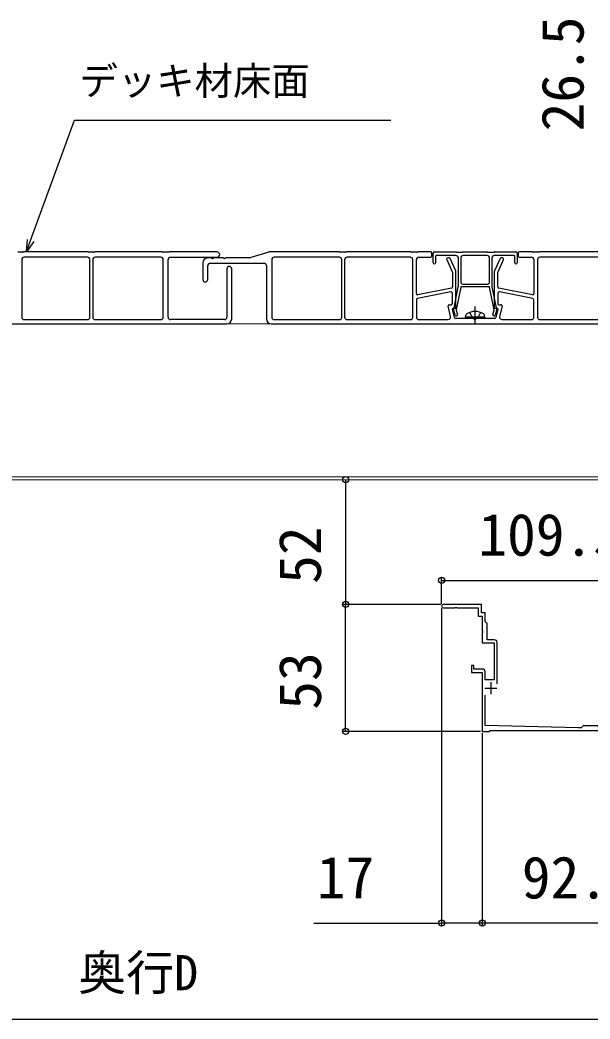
# Model space of a CAD drawing. Units: millimetres, scale not verified. Extents: x -1050 to 1050, y -1566 to 1557.
# Drawn here: x -230.2 to 7.4, y -241.2 to 175.6 of the extents above; entities that cross this region are included whole.
import ezdxf
from ezdxf.enums import TextEntityAlignment as Align

# ---------------------------------------------------------------- set-up
doc = ezdxf.new("R2010")
doc.units = ezdxf.units.MM
doc.header["$LTSCALE"] = 8
for name, color, linetype in [('0-3_YKK_11', 7, 'Continuous'), ('0-5_YKK_13', 4, 'Continuous'), ('0-6_YKK_D', 6, 'Continuous')]:
    doc.layers.add(name, color=color, linetype=linetype)
doc.layers.add('0-4_YKK_12', color=2, linetype='Continuous', lineweight=18)
doc.styles.add('ＭＳ ゴシック', font='')
doc.styles.get('ＭＳ ゴシック').set_extended_font_data('MS Gothic')

msp = doc.modelspace()

# ---------------------------------------------------------------- linework, layer by layer
at = {"layer": '0-3_YKK_11'}
for p, q in [((-31.3, -101.396), (-31.3, -84.199)), ((-36.5, -103.199), (-31.5, -103.199)), ((-34, -100.699), (-34, -105.699))]:
    msp.add_line(p, q, dxfattribs=at)
for points in [[(-32.5, -82.999), (-35.5, -82.999), (-35.5, -76.199), (-36.3, -75.399), (-36.3, -71.699), (-37.8, -71.699), (-37.8, -68.199), (-53.75, -68.199)], [(-53.75, -69.699), (-48.958, -69.699), (-48.775, -69.579), (-48.225, -69.579), (-48.042, -69.699), (-39.3, -69.699), (-39.3, -73.199), (-37.5, -73.199), (-37.5, -79.24), (-37.38, -79.424), (-37.38, -79.973), (-37.5, -80.157), (-37.5, -84.199), (-32.5, -84.199), (-32.5, -99.699), (-36.3, -99.699), (-36.3, -96.399)], [(-37.5, -95.199), (-41, -95.199), (-41, -93.699), (-42, -93.699), (-42, -96.699), (-37.5, -96.699), (-37.5, -121.199), (-34.5, -121.199), (-34.2, -120.899), (7.042, -120.899), (7.225, -120.779), (7.775, -120.779), (7.958, -120.899), (49.2, -120.899), (49.5, -121.199), (52.5, -121.199), (52.5, -84.199), (53.8, -84.199)], [(51.3, -106.597), (51.3, -118.699), (12.496, -119.699), (11.3, -119.699), (10.5, -118.899), (4.5, -118.899), (3.7, -119.699), (2.504, -119.699), (-36.3, -118.699), (-36.3, -106.071)]]:
    msp.add_lwpolyline(points, dxfattribs=at)
for centre, radius, start, end in [((-53.75, -68.949), 0.75, 90.00001, 179.99999), ((-53.75, -68.949), 0.75, 180.00001, 269.99999), ((-32.5, -84.199), 1.2, 0.00001, 89.99999), ((-37.5, -96.399), 1.2, 0.00001, 89.99999)]:
    msp.add_arc(centre, radius, start, end, dxfattribs=at)
at = {"layer": '0-4_YKK_12'}
for p, q in [((99, -15), (-388, -15)), ((99, -16.2), (-388, -16.2))]:
    msp.add_line(p, q, dxfattribs=at)
msp.add_lwpolyline([(99, -16.2), (99, 48.8), (-388, 48.8)], dxfattribs=at)
at = {"layer": '0-5_YKK_13'}
for p, q in [((-229.323, 78.65), (-231.177, 78.65)), ((-229.5, 75.6), (-229.5, 51.6)), ((-228.82, 78.779), (-229.18, 78.671)), ((-202.073, 78.8), (-228.677, 78.8)), ((-202.1, 76.6), (-228.5, 76.6)), ((-201.57, 78.671), (-201.93, 78.779)), ((-199.573, 78.65), (-201.427, 78.65)), ((-201.1, 51.6), (-201.1, 75.6)), ((-199.9, 75.6), (-199.9, 51.6)), ((-199.07, 78.779), (-199.43, 78.671)), ((-171.073, 78.8), (-198.927, 78.8)), ((-171.5, 76.6), (-198.9, 76.6)), ((-170.57, 78.671), (-170.93, 78.779)), ((-170.5, 51.6), (-170.5, 75.6)), ((-168.573, 78.65), (-170.427, 78.65)), ((-168.5, 51.6), (-168.5, 75.6)), ((-168.07, 78.779), (-168.43, 78.671)), ((-148.1, 78.8), (-167.927, 78.8)), ((-167.5, 76.6), (-148.1, 76.6)), ((-150.52, 76.301), (-152, 76.301)), ((-145.52, 76.301), (-149.48, 76.301)), ((-134.576, 76.301), (-144.48, 76.301)), ((-126.573, 78.779), (-134.427, 76.324)), ((-97.073, 78.801), (-126.424, 78.801)), ((-125.3, 75.601), (-125.3, 51.601)), ((-97.1, 76.601), (-124.3, 76.601)), ((-96.57, 78.673), (-96.93, 78.78)), ((-94.573, 78.651), (-96.427, 78.651)), ((-96.1, 51.601), (-96.1, 75.601)), ((-94.9, 75.601), (-94.9, 51.601)), ((-94.07, 78.78), (-94.43, 78.673)), ((-67.323, 78.801), (-93.927, 78.801)), ((-67.5, 76.601), (-93.9, 76.601)), ((-66.82, 78.673), (-67.18, 78.78)), ((-64.823, 78.651), (-66.677, 78.651)), ((-66.5, 51.601), (-66.5, 75.601)), ((-65, 61.411), (-65, 75.601)), ((-64.32, 78.78), (-64.68, 78.673)), ((-59, 78.801), (-64.177, 78.801)), ((-64, 76.601), (-59, 76.601)), ((-58.5, 77.101), (-58.5, 78.301)), ((-58, 74.301), (-58, 78.301)), ((-57.5, 78.801), (-48.573, 78.801)), ((-57, 77.001), (-57, 74.301)), ((-48.5, 77.301), (-56.7, 77.301)), ((-52.326, 75.595), (-50.045, 70.575)), ((-51.322, 76.301), (-51.871, 76.301)), ((-48.545, 70.9), (-50.867, 76.008)), ((-48.43, 78.78), (-48.07, 78.673)), ((-47.927, 78.651), (-46.073, 78.651)), ((-47.5, 64.331), (-47.5, 76.301)), ((-46.5, 76.301), (-46.5, 66.301)), ((-45.93, 78.673), (-45.57, 78.78)), ((-45.427, 78.801), (-35.573, 78.801)), ((-35.43, 78.78), (-35.07, 78.673)), ((-34.927, 78.651), (-33.073, 78.651)), ((-34.5, 66.301), (-34.5, 76.301)), ((-33.5, 76.301), (-33.5, 64.331)), ((-32.93, 78.673), (-32.57, 78.78)), ((-24.3, 77.301), (-32.5, 77.301)), ((-30.133, 76.008), (-32.455, 70.889)), ((-32.427, 78.801), (-23.5, 78.801)), ((-30.955, 70.565), (-28.673, 75.595)), ((-29.129, 76.301), (-29.678, 76.301)), ((-24, 74.301), (-24, 77.001)), ((-23, 78.301), (-23, 74.301)), ((-22.5, 78.301), (-22.5, 77.101)), ((-16.823, 78.801), (-22, 78.801)), ((-22, 76.601), (-17, 76.601)), ((-16.32, 78.673), (-16.68, 78.78)), ((-14.323, 78.651), (-16.177, 78.651)), ((-16, 75.601), (-16, 61.411)), ((-14.5, 75.601), (-14.5, 51.601)), ((-13.82, 78.78), (-14.18, 78.673)), ((12.927, 78.801), (-13.677, 78.801)), ((12.9, 76.601), (-13.5, 76.601)), ((-154, 74.301), (-154, 67.301)), ((-152, 67.301), (-152, 73.101)), ((-151, 74.101), (-128.5, 74.101)), ((-144, 71.8), (-144, 51.6)), ((-142, 50.8), (-142, 71.8)), ((-127.5, 73.101), (-127.5, 50.801)), ((-50, 70.368), (-50, 64.211)), ((-48.5, 55.601), (-48.5, 70.693)), ((-32.5, 70.683), (-32.5, 55.601)), ((-31, 64.211), (-31, 70.358)), ((-50.402, 63.721), (-64.402, 60.921)), ((-49.263, 55.485), (-47.506, 64.272)), ((-46.528, 64.06), (-48.421, 54.6)), ((-34.766, 64.301), (-46.234, 64.301)), ((-45.5, 65.301), (-35.5, 65.301)), ((-32.579, 54.6), (-34.472, 64.06)), ((-33.494, 64.272), (-31.737, 55.485)), ((-16.598, 60.921), (-30.598, 63.721)), ((-65, 58.862), (-65, 51.601)), ((-50.598, 62.152), (-64.598, 59.352)), ((-50, 57.301), (-50, 61.662)), ((-31, 61.662), (-31, 57.301)), ((-16.402, 59.352), (-30.402, 62.152)), ((-16, 51.601), (-16, 58.862)), ((-50.716, 51.833), (-51.752, 56.186)), ((-51.266, 56.801), (-50.5, 56.801)), ((-49.091, 51.486), (-49.912, 54.932)), ((-49.62, 55.301), (-48.8, 55.301)), ((-48.88, 52.463), (-49.586, 54.912)), ((-48.415, 54.458), (-47.92, 52.74)), ((-40.5, 48.656), (-40.5, 56.001)), ((-33.08, 52.74), (-32.585, 54.458)), ((-32.2, 55.301), (-31.38, 55.301)), ((-31.414, 54.912), (-32.12, 52.463)), ((-31.088, 54.932), (-31.909, 51.486)), ((-30.5, 56.801), (-29.734, 56.801)), ((-29.248, 56.186), (-30.284, 51.833)), ((-228.5, 50.6), (-202.1, 50.6)), ((-198.9, 50.6), (-171.5, 50.6)), ((-145, 50.6), (-167.5, 50.6)), ((-124.3, 50.601), (-97.1, 50.601)), ((-93.9, 50.601), (-67.5, 50.601)), ((-64, 50.601), (-51.689, 50.601)), ((-41.02, 51.101), (-48.605, 51.101)), ((-44.5, 51.601), (-44.359, 52.404)), ((-36.5, 51.601), (-44.5, 51.601)), ((-44.5, 51.601), (-44.412, 51.101)), ((-36.588, 51.101), (-44.412, 51.101)), ((-32.395, 51.101), (-39.98, 51.101)), ((-36.5, 51.601), (-36.641, 52.404)), ((-36.5, 51.601), (-36.588, 51.101)), ((-29.311, 50.601), (-17, 50.601)), ((-13.5, 50.601), (12.9, 50.601)), ((-340.5, 48.8), (-144, 48.8)), ((-125.5, 48.801), (71, 48.801))]:
    msp.add_line(p, q, dxfattribs=at)
for points in [[(-35.5, 77.301), (-40.5, 77.301), (-45.5, 77.301)], [(-42.8, 53.581), (-41.645, 51.264), (-40.5, 50.656)], [(-38.2, 53.581), (-39.355, 51.264), (-40.5, 50.656)]]:
    msp.add_lwpolyline(points, dxfattribs=at)
for centre, radius, start, end in [((-228.5, 75.6), 1, 90, 180), ((-229.323, 79.15), 0.5, 270, 286.69924), ((-228.677, 78.3), 0.5, 90, 106.69924), ((-202.1, 75.6), 1, 0, 90), ((-202.073, 78.3), 0.5, 73.30076, 90), ((-201.427, 79.15), 0.5, 253.30076, 270), ((-198.9, 75.6), 1, 90, 180), ((-199.573, 79.15), 0.5, 270, 286.69924), ((-198.927, 78.3), 0.5, 90, 106.69924), ((-171.5, 75.6), 1, 0, 90), ((-171.073, 78.3), 0.5, 73.30076, 90), ((-170.427, 79.15), 0.5, 253.30076, 270), ((-168.573, 79.15), 0.5, 270, 286.69924), ((-167.5, 75.6), 1, 90, 180), ((-167.927, 78.3), 0.5, 90, 106.69924), ((-152, 74.301), 2, 90, 180), ((-150.52, 76.001), 0.3, 30, 90), ((-150, 76.301), 0.3, 210, 330), ((-149.48, 76.001), 0.3, 90, 150), ((-148.1, 77.7), 1.1, 270, 90), ((-145.52, 76.001), 0.3, 30, 90), ((-145, 76.301), 0.3, 210, 330), ((-144.48, 76.001), 0.3, 90, 150), ((-134.576, 76.801), 0.5, 270, 287.35402), ((-126.424, 78.301), 0.5, 90, 107.35402), ((-124.3, 75.601), 1, 90, 180), ((-97.1, 75.601), 1, 0, 90), ((-97.073, 78.301), 0.5, 73.30076, 90), ((-96.427, 79.151), 0.5, 253.30076, 270), ((-93.9, 75.601), 1, 90, 180), ((-94.573, 79.151), 0.5, 270, 286.69924), ((-93.927, 78.301), 0.5, 90, 106.69924), ((-67.5, 75.601), 1, 360, 90), ((-67.323, 78.301), 0.5, 73.30076, 90), ((-66.677, 79.151), 0.5, 253.30076, 270), ((-64, 75.601), 1, 90, 180), ((-64.823, 79.151), 0.5, 270, 286.69924), ((-64.177, 78.301), 0.5, 90, 106.69924), ((-59, 78.301), 0.5, 0, 90), ((-59, 77.101), 0.5, 270, 0), ((-57.5, 78.301), 0.5, 90, 180), ((-56.7, 77.001), 0.3, 90, 180), ((-51.871, 75.801), 0.5, 90, 204.44395), ((-51.322, 75.801), 0.5, 24.44395, 90), ((-48.573, 78.301), 0.5, 73.30076, 90), ((-48.5, 76.301), 1, 0, 90), ((-47.927, 79.151), 0.5, 253.30076, 270), ((-45.5, 76.301), 1, 90, 180), ((-46.073, 79.151), 0.5, 270, 286.69924), ((-45.427, 78.301), 0.5, 90, 106.69924), ((-35.573, 78.301), 0.5, 73.30076, 90), ((-35.5, 76.301), 1, 0, 90), ((-34.927, 79.151), 0.5, 253.30076, 270), ((-32.5, 76.301), 1, 90, 180), ((-33.073, 79.151), 0.5, 270, 286.69924), ((-32.427, 78.301), 0.5, 90, 106.69924), ((-29.678, 75.801), 0.5, 90, 155.5983), ((-29.129, 75.801), 0.5, 335.5983, 90), ((-24.3, 77.001), 0.3, 360, 90), ((-23.5, 78.301), 0.5, 0, 90), ((-22, 78.301), 0.5, 90, 180), ((-22, 77.101), 0.5, 180, 270), ((-17, 75.601), 1, 0, 90), ((-16.823, 78.301), 0.5, 73.30076, 90), ((-16.177, 79.151), 0.5, 253.30076, 270), ((-13.5, 75.601), 1, 90, 180), ((-14.323, 79.151), 0.5, 270, 286.69924), ((-13.677, 78.301), 0.5, 90, 106.69924), ((-151, 73.101), 1, 90, 180), ((-143, 71.8), 1, 0, 180), ((-128.5, 73.101), 1, 0, 90), ((-57.5, 74.301), 0.5, 180, 270), ((-57.5, 74.301), 0.5, 270, 0), ((-49, 70.693), 0.5, 0, 24.44395), ((-32, 70.683), 0.5, 155.5983, 180), ((-23.5, 74.301), 0.5, 180, 270), ((-23.5, 74.301), 0.5, 270, 0), ((-153, 67.301), 1, 180, 0), ((-50.5, 70.368), 0.5, 360, 24.44395), ((-30.5, 70.358), 0.5, 155.5983, 180), ((-50.5, 64.211), 0.5, 281.30993, 0), ((-47.8, 64.331), 0.3, 348.69007, 0), ((-46.234, 64.001), 0.3, 90, 168.69007), ((-45.5, 66.301), 1, 180, 270), ((-35.5, 66.301), 1, 270, 360), ((-34.766, 64.001), 0.3, 11.30993, 90), ((-33.2, 64.331), 0.3, 180, 191.30993), ((-30.5, 64.211), 0.5, 180, 258.69007), ((-64.5, 61.411), 0.5, 180, 281.30993), ((-64.5, 58.862), 0.5, 101.30993, 180), ((-50.5, 61.662), 0.5, 0, 101.30993), ((-30.5, 61.662), 0.5, 78.69007, 180), ((-16.5, 61.411), 0.5, 258.69007, 0), ((-16.5, 58.862), 0.5, 360, 78.69007), ((-51.266, 56.301), 0.5, 90, 193.3925), ((-50.5, 57.301), 0.5, 270, 0), ((-49.62, 55.001), 0.3, 90, 193.3925), ((-49.3, 55.002), 0.3, 114.827, 197.33887), ((-49.558, 55.543), 0.3, 296.01796, 348.69007), ((-48.8, 55.601), 0.3, 270, 0), ((-48.126, 54.541), 0.3, 168.69007, 196.079), ((-32.874, 54.541), 0.3, 343.921, 11.30993), ((-32.2, 55.601), 0.3, 180, 270), ((-31.442, 55.543), 0.3, 191.30993, 243.98204), ((-31.7, 55.002), 0.3, 342.66113, 65.173), ((-31.38, 55.001), 0.3, 346.6075, 90), ((-30.5, 57.301), 0.5, 180, 270), ((-29.734, 56.301), 0.5, 346.6075, 90), ((-228.5, 51.6), 1, 180, 270), ((-202.1, 51.6), 1, 270, 0), ((-198.9, 51.6), 1, 180, 270), ((-171.5, 51.6), 1, 270, 0), ((-167.5, 51.6), 1, 180, 270), ((-145, 51.6), 1, 270, 0), ((-144, 50.8), 2, 270, 0), ((-125.5, 50.801), 2, 180, 270), ((-124.3, 51.601), 1, 180, 270), ((-97.1, 51.601), 1, 270, 0), ((-93.9, 51.601), 1, 180, 270), ((-67.5, 51.601), 1, 270, 360), ((-64, 51.601), 1, 180, 270), ((-51.689, 51.601), 1, 270, 13.3925), ((-48.605, 51.601), 0.5, 193.3925, 270), ((-48.4, 52.601), 0.5, 196.079, 16.079), ((-43.472, 52.248), 0.9, 122.05588, 170), ((-40.5, 47.501), 6.5, 57.94412, 122.05588), ((-41.02, 50.801), 0.3, 30, 90), ((-40.5, 51.101), 0.3, 210, 330), ((-39.98, 50.801), 0.3, 90, 150), ((-37.528, 52.248), 0.9, 10, 57.94412), ((-32.6, 52.601), 0.5, 163.921, 343.921), ((-32.395, 51.601), 0.5, 270, 346.6075), ((-29.311, 51.601), 1, 166.6075, 270), ((-17, 51.601), 1, 270, 0), ((-13.5, 51.601), 1, 180, 270)]:
    msp.add_arc(centre, radius, start, end, dxfattribs=at)
at = {"layer": '0-6_YKK_D'}
for p, q in [((-94.5, -16.2), (-94.5, -68.199)), ((-54.5, -67.949), (-54.5, -57.199)), ((-54.5, -58.199), (55, -58.199)), ((-54.75, -68.199), (-95.5, -68.199)), ((-54.75, -68.199), (-95.5, -68.199)), ((-94.5, -121.199), (-94.5, -68.199)), ((-54.5, -69.949), (-54.5, -202.199)), ((-38.2, -121.199), (-95.5, -121.199)), ((-37.5, -121.899), (-37.5, -202.199)), ((-37.5, -121.899), (-37.5, -202.199)), ((-107.802, -201.199), (-54.5, -201.199)), ((-37.5, -201.199), (-54.5, -201.199)), ((55, -201.199), (-37.5, -201.199)), ((-450, -241.199), (115, -241.199))]:
    msp.add_line(p, q, dxfattribs=at)
for points in [[(-227.569, 78.8), (-225.825, 83.592), (-207.551, 133.8), (-75.641, 133.8)], [(-224.541, 83.125), (-227.569, 78.8), (-227.109, 84.06)]]:
    msp.add_lwpolyline(points, dxfattribs=at)
for centre in [(-94.5, -16.2), (-54.5, -58.199), (-94.5, -68.199), (-94.5, -68.199), (-94.5, -121.199), (-54.5, -201.199), (-37.5, -201.199), (-37.5, -201.199)]:
    msp.add_circle(centre, 1.275, dxfattribs=at)

# ---------------------------------------------------------------- texts
at = {"layer": '0-6_YKK_D', "style": 'ＭＳ ゴシック'}
for s, p in [('26.5', (10, 129.129)), ('52', (-99.5, -59.654)), ('53', (-99.5, -112.153))]:
    msp.add_text(s, height=17.6, rotation=90, dxfattribs=at).set_placement(p, align=Align.BOTTOM_LEFT)
for s, height, p in [('デッキ材床面', 11.73, (-205.459, 140.8)), ('109.5', 17.6, (-39.159, -53.199)), ('17', 17.6, (-106.483, -196.199)), ('92.5', 17.6, (-21.045, -196.199)), ('奥行D', 14.66, (-205.966, -233.585))]:
    msp.add_text(s, height=height, dxfattribs=at).set_placement(p, align=Align.BOTTOM_LEFT)

doc.saveas('drawing.dxf')
